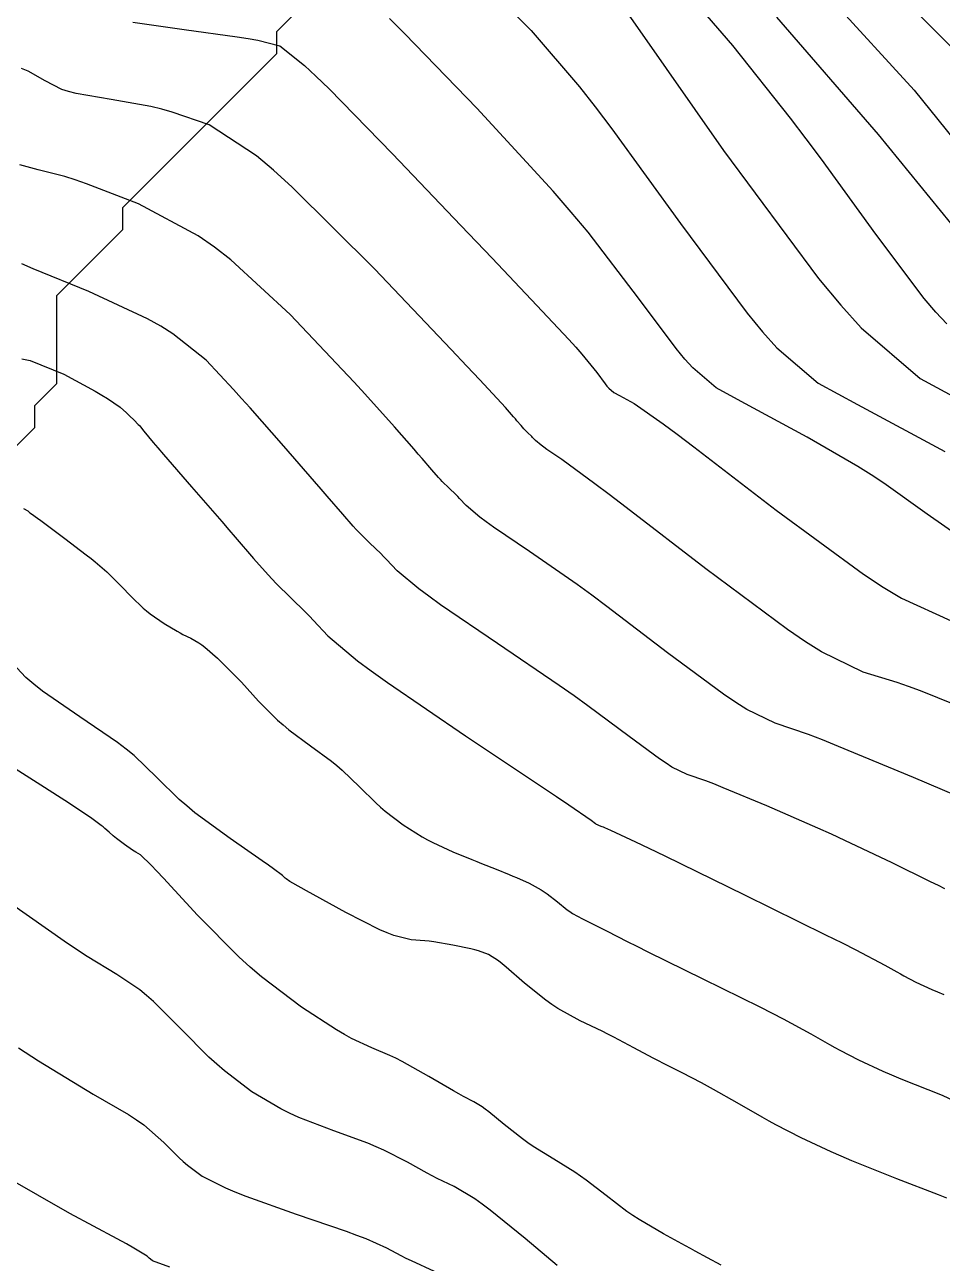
# Model space of a CAD drawing. Header units: metres. Extents: x 837475 to 838479, y 1189012 to 1191015.
# Drawn here: x 837834.6 to 837876.2, y 1189080.5 to 1189136.8 of the extents above; entities that cross this region are included whole.
import ezdxf

# ---------------------------------------------------------------- set-up
doc = ezdxf.new("R2010")
doc.units = ezdxf.units.M
doc.header["$LTSCALE"] = 0.3
for name, color, linetype in [('COTAS 10', 1, 'Continuous'), ('COTAS INT', 252, 'Continuous'), ('DRENAJE', 5, 'Continuous')]:
    doc.layers.add(name, color=color, linetype=linetype)

msp = doc.modelspace()

# ---------------------------------------------------------------- linework, layer by layer
at = {"layer": 'COTAS 10'}
for points, elevation in [([(837876.448, 1189123.178), (837875.946, 1189123.715), (837875.411, 1189124.333), (837873.213, 1189127.246), (837870.755, 1189130.658), (837870.056, 1189131.591), (837869.349, 1189132.518), (837866.73, 1189135.823), (837864.391, 1189138.53)], 1680), ([(837877.532, 1189105.577), (837875.25, 1189106.502), (837874.702, 1189106.706), (837874.191, 1189106.888), (837872.648, 1189107.358), (837870.757, 1189108.273), (837870.026, 1189108.736), (837869.205, 1189109.289), (837865.491, 1189112.043), (837861.873, 1189114.84), (837861.112, 1189115.421), (837860.455, 1189115.917), (837858.956, 1189117.011), (837858.274, 1189117.477), (837858.133, 1189117.577), (837858.013, 1189117.666), (837857.754, 1189117.884), (837857.629, 1189118.018), (837857.594, 1189118.055), (837857.559, 1189118.09), (837857.431, 1189118.215), (837857.302, 1189118.341), (837857.266, 1189118.378), (837857.231, 1189118.416), (837857.104, 1189118.56), (837856.919, 1189118.775), (837856.847, 1189118.859), (837856.766, 1189118.952), (837856.399, 1189119.375), (837855.226, 1189120.64), (837854.637, 1189121.264), (837853.934, 1189122.008), (837850.441, 1189125.682), (837846.71, 1189129.392), (837845.858, 1189130.158), (837845.083, 1189130.81), (837842.938, 1189132.22), (837841.261, 1189132.803), (837840.782, 1189132.934), (837840.296, 1189133.052), (837838.487, 1189133.369), (837836.902, 1189133.64), (837836.557, 1189133.73), (837836.252, 1189133.826), (837835.491, 1189134.224), (837834.723, 1189134.664), (837834.415, 1189134.787)], 1670), ([(837876.443, 1189083.453), (837876.059, 1189083.603), (837874.178, 1189084.337), (837872.131, 1189085.16), (837871.642, 1189085.366), (837871.187, 1189085.564), (837869.823, 1189086.199), (837868.682, 1189086.793), (837868.367, 1189086.963), (837868.052, 1189087.137), (837866.919, 1189087.786), (837865.848, 1189088.401), (837865.572, 1189088.553), (837865.306, 1189088.698), (837864.419, 1189089.153), (837863.58, 1189089.573), (837863.344, 1189089.695), (837863.105, 1189089.82), (837862.228, 1189090.289), (837861.312, 1189090.774), (837861.049, 1189090.907), (837860.782, 1189091.041), (837859.783, 1189091.52), (837858.772, 1189092.074), (837858.498, 1189092.254), (837858.225, 1189092.446), (837857.26, 1189093.233), (837856.431, 1189093.957), (837856.245, 1189094.109), (837856.076, 1189094.239), (837855.622, 1189094.533), (837855.171, 1189094.692), (837855.005, 1189094.738), (837854.82, 1189094.784), (837854.003, 1189094.956), (837853.144, 1189095.098), (837852.934, 1189095.126), (837852.736, 1189095.148), (837852.118, 1189095.188), (837851.333, 1189095.384), (837851.029, 1189095.505), (837850.688, 1189095.655), (837849.143, 1189096.439), (837847.665, 1189097.247), (837847.366, 1189097.413), (837847.115, 1189097.553), (837846.606, 1189097.85), (837846.434, 1189097.972), (837846.395, 1189098.002), (837846.36, 1189098.03), (837846.265, 1189098.117), (837845.858, 1189098.421), (837845.627, 1189098.585), (837845.343, 1189098.784), (837843.891, 1189099.792), (837842.292, 1189100.97), (837841.917, 1189101.276), (837841.571, 1189101.573), (837840.563, 1189102.572), (837839.53, 1189103.567), (837839.167, 1189103.861), (837838.771, 1189104.163), (837837.065, 1189105.321), (837835.366, 1189106.497), (837834.974, 1189106.811), (837834.616, 1189107.118), (837833.609, 1189108.184)], 1660)]:
    msp.add_lwpolyline(points, dxfattribs=dict(at, elevation=elevation))
at = {"layer": 'COTAS INT'}
for points, elevation in [([(837876.598, 1189135.814), (837873.686, 1189138.751)], 1686), ([(837855.756, 1189138.323), (837857.562, 1189136.509), (837859.763, 1189133.946), (837860.476, 1189133.038), (837861.234, 1189132.044), (837864.342, 1189127.736), (837867.371, 1189123.661), (837868.078, 1189122.813), (837868.728, 1189122.088), (837870.6, 1189120.482), (837872.393, 1189119.513), (837876.348, 1189117.376)], 1676), ([(837861.64, 1189137.711), (837862.388, 1189136.641), (837866.293, 1189131.049), (837870.615, 1189125.236), (837871.626, 1189124.027), (837872.555, 1189122.991), (837875.238, 1189120.694), (837877.871, 1189119.271)], 1678), ([(837871.198, 1189137.93), (837874.958, 1189133.797), (837878.239, 1189129.72)], 1684), ([(837877.309, 1189113.299), (837875.547, 1189114.528), (837873.582, 1189115.945), (837873, 1189116.327), (837872.402, 1189116.705), (837870.106, 1189118.032), (837867.109, 1189119.651), (837865.961, 1189120.271), (837864.908, 1189121.174), (837864.543, 1189121.582), (837864.145, 1189122.059), (837862.442, 1189124.35), (837860.153, 1189127.34), (837859.385, 1189128.257), (837858.56, 1189129.212), (837855.099, 1189132.983), (837851.832, 1189136.355), (837851.129, 1189137.058)], 1674), ([(837868.711, 1189137.108), (837873.318, 1189131.78), (837877.547, 1189126.601)], 1682), ([(837839.47, 1189136.88), (837841.807, 1189136.554), (837844.207, 1189136.224), (837844.712, 1189136.142), (837845.149, 1189136.063), (837846.154, 1189135.811), (837847.275, 1189134.92), (837847.785, 1189134.439), (837848.382, 1189133.856), (837851.26, 1189130.906), (837854.363, 1189127.651), (837855.787, 1189126.157), (837857.829, 1189124.016), (837859.279, 1189122.464), (837859.593, 1189122.115), (837859.868, 1189121.802), (837860.542, 1189120.965), (837860.919, 1189120.457), (837861.008, 1189120.351), (837861.089, 1189120.26), (837861.322, 1189120.06), (837861.577, 1189119.922), (837862.241, 1189119.564), (837863.554, 1189118.644), (837864.193, 1189118.167), (837864.951, 1189117.592), (837868.687, 1189114.711), (837872.654, 1189111.803), (837873.558, 1189111.211), (837874.379, 1189110.713), (837876.644, 1189109.682)], 1672), ([(837878.177, 1189101.197), (837874.93, 1189102.567), (837871.519, 1189103.985), (837870.791, 1189104.275), (837870.158, 1189104.52), (837868.652, 1189105.033), (837867.358, 1189105.659), (837866.858, 1189105.975), (837866.296, 1189106.354), (837863.756, 1189108.238), (837861.006, 1189110.334), (837860.313, 1189110.847), (837859.649, 1189111.33), (837857.496, 1189112.83), (837855.86, 1189113.947), (837855.523, 1189114.189), (837855.235, 1189114.401), (837854.612, 1189114.924), (837854.313, 1189115.247), (837854.229, 1189115.334), (837854.144, 1189115.419), (837853.837, 1189115.718), (837853.528, 1189116.022), (837853.443, 1189116.11), (837853.358, 1189116.201), (837853.054, 1189116.545), (837852.61, 1189117.063), (837852.437, 1189117.263), (837852.243, 1189117.487), (837851.362, 1189118.501), (837850.014, 1189119.998), (837849.525, 1189120.526), (837848.986, 1189121.105), (837846.623, 1189123.605), (837843.928, 1189126.093), (837843.181, 1189126.663), (837842.432, 1189127.182), (837839.723, 1189128.629), (837837.373, 1189129.543), (837836.851, 1189129.727), (837836.386, 1189129.88), (837835.168, 1189130.183), (837834.334, 1189130.4)], 1668), ([(837876.36, 1189097.506), (837876.061, 1189097.656), (837875.706, 1189097.833), (837873.966, 1189098.689), (837871.815, 1189099.711), (837871.202, 1189099.992), (837870.581, 1189100.272), (837868.276, 1189101.278), (837866.288, 1189102.106), (837865.867, 1189102.275), (837865.503, 1189102.417), (837864.656, 1189102.708), (837863.959, 1189103.045), (837863.69, 1189103.215), (837863.388, 1189103.419), (837862.021, 1189104.433), (837860.14, 1189105.829), (837859.514, 1189106.273), (837858.842, 1189106.743), (837856.035, 1189108.65), (837853.446, 1189110.418), (837852.912, 1189110.801), (837852.457, 1189111.137), (837851.471, 1189111.964), (837850.996, 1189112.476), (837850.863, 1189112.613), (837850.73, 1189112.748), (837850.243, 1189113.221), (837849.755, 1189113.702), (837849.62, 1189113.842), (837849.486, 1189113.986), (837849.003, 1189114.531), (837848.3, 1189115.35), (837848.027, 1189115.667), (837847.72, 1189116.022), (837846.325, 1189117.627), (837844.802, 1189119.356), (837844.413, 1189119.789), (837844.039, 1189120.201), (837842.806, 1189121.527), (837841.295, 1189122.732), (837840.745, 1189123.069), (837840.138, 1189123.408), (837837.472, 1189124.642), (837834.951, 1189125.684), (837834.435, 1189125.901)], 1666), ([(837834.431, 1189121.596), (837834.802, 1189121.516), (837836.342, 1189120.888), (837837.768, 1189120.116), (837838.066, 1189119.944), (837838.323, 1189119.791), (837838.901, 1189119.392), (837839.184, 1189119.131), (837839.255, 1189119.066), (837839.322, 1189119.003), (837839.537, 1189118.799), (837839.721, 1189118.61), (837839.769, 1189118.557), (837839.816, 1189118.503), (837839.972, 1189118.306), (837840.394, 1189117.796), (837840.607, 1189117.546), (837840.863, 1189117.248), (837842.137, 1189115.778), (837843.511, 1189114.195), (837843.829, 1189113.827), (837844.121, 1189113.488), (837844.953, 1189112.517), (837845.613, 1189111.771), (837845.797, 1189111.574), (837845.981, 1189111.382), (837846.65, 1189110.724), (837847.316, 1189110.077), (837847.498, 1189109.892), (837847.68, 1189109.704), (837848.329, 1189109.004), (837849.678, 1189107.872), (837850.301, 1189107.412), (837851.033, 1189106.889), (837854.575, 1189104.469), (837858.036, 1189102.156), (837858.715, 1189101.7), (837859.274, 1189101.323), (837860.286, 1189100.628), (837860.48, 1189100.484), (837860.523, 1189100.455), (837860.561, 1189100.431), (837860.659, 1189100.384), (837860.779, 1189100.342), (837860.831, 1189100.322), (837860.891, 1189100.298), (837861.172, 1189100.181), (837862.309, 1189099.643), (837862.907, 1189099.353), (837863.629, 1189099.003), (837867.261, 1189097.232), (837870.935, 1189095.425), (837871.684, 1189095.053), (837872.316, 1189094.735), (837873.627, 1189094.049), (837874.179, 1189093.733), (837874.333, 1189093.649), (837874.486, 1189093.566), (837875.042, 1189093.277), (837875.763, 1189092.945), (837876.02, 1189092.835), (837876.302, 1189092.717)], 1664), ([(837834.513, 1189114.793), (837834.7, 1189114.68), (837834.763, 1189114.628), (837834.781, 1189114.614), (837834.8, 1189114.6), (837834.87, 1189114.55), (837835.146, 1189114.348), (837835.295, 1189114.238), (837835.474, 1189114.105), (837836.385, 1189113.428), (837837.355, 1189112.692), (837837.572, 1189112.521), (837837.767, 1189112.364), (837838.286, 1189111.915), (837838.686, 1189111.524), (837838.806, 1189111.403), (837838.929, 1189111.277), (837839.406, 1189110.778), (837839.939, 1189110.267), (837840.098, 1189110.134), (837840.262, 1189110.005), (837840.893, 1189109.567), (837841.483, 1189109.213), (837841.621, 1189109.136), (837841.748, 1189109.069), (837842.113, 1189108.9), (837842.475, 1189108.694), (837842.6, 1189108.602), (837842.736, 1189108.495), (837843.315, 1189107.984), (837843.997, 1189107.316), (837844.198, 1189107.111), (837844.403, 1189106.896), (837845.187, 1189106.044), (837846.044, 1189105.178), (837846.296, 1189104.955), (837846.553, 1189104.738), (837847.536, 1189104.011), (837848.499, 1189103.311), (837848.745, 1189103.11), (837848.982, 1189102.907), (837849.764, 1189102.151), (837850.508, 1189101.415), (837850.722, 1189101.224), (837850.94, 1189101.039), (837851.753, 1189100.42), (837852.607, 1189099.878), (837852.85, 1189099.742), (837853.096, 1189099.612), (837854.008, 1189099.193), (837854.875, 1189098.84), (837855.092, 1189098.753), (837855.301, 1189098.669), (837855.972, 1189098.404), (837856.572, 1189098.161), (837856.736, 1189098.092), (837856.898, 1189098.021), (837857.475, 1189097.761), (837858.017, 1189097.471), (837858.158, 1189097.381), (837858.294, 1189097.288), (837858.753, 1189096.921), (837859.192, 1189096.562), (837859.316, 1189096.475), (837859.441, 1189096.393), (837859.901, 1189096.141), (837860.356, 1189095.923), (837860.477, 1189095.862), (837860.597, 1189095.802), (837861.014, 1189095.581), (837861.927, 1189095.116), (837862.36, 1189094.901), (837862.871, 1189094.649), (837865.365, 1189093.425), (837867.945, 1189092.147), (837868.509, 1189091.861), (837869.009, 1189091.604), (837870.273, 1189090.918), (837871.116, 1189090.435), (837871.35, 1189090.306), (837871.584, 1189090.179), (837872.433, 1189089.738), (837873.532, 1189089.232), (837873.925, 1189089.064), (837874.356, 1189088.884), (837876.229, 1189088.135), (837878.186, 1189087.21)], 1662), ([(837866.199, 1189080.414), (837865.569, 1189080.748), (837865.006, 1189081.052), (837864.8, 1189081.164), (837864.572, 1189081.288), (837863.568, 1189081.834), (837862.471, 1189082.481), (837862.185, 1189082.668), (837861.907, 1189082.859), (837860.966, 1189083.576), (837860.059, 1189084.279), (837859.803, 1189084.461), (837859.545, 1189084.637), (837858.593, 1189085.229), (837857.659, 1189085.809), (837857.412, 1189085.979), (837857.169, 1189086.152), (837856.335, 1189086.809), (837855.636, 1189087.381), (837855.48, 1189087.5), (837855.339, 1189087.602), (837854.964, 1189087.832), (837854.485, 1189088.082), (837854.279, 1189088.197), (837854.04, 1189088.332), (837852.912, 1189088.987), (837851.701, 1189089.664), (837851.411, 1189089.813), (837851.139, 1189089.946), (837850.32, 1189090.286), (837849.409, 1189090.711), (837849.08, 1189090.897), (837848.718, 1189091.112), (837847.131, 1189092.135), (837845.31, 1189093.517), (837844.799, 1189093.958), (837844.287, 1189094.424), (837842.413, 1189096.319), (837840.865, 1189097.992), (837840.557, 1189098.318), (837840.301, 1189098.584), (837839.813, 1189099.05), (837839.613, 1189099.17), (837839.539, 1189099.219), (837839.457, 1189099.274), (837839.094, 1189099.529), (837838.734, 1189099.795), (837838.654, 1189099.857), (837838.583, 1189099.914), (837838.4, 1189100.08), (837838.203, 1189100.257), (837838.123, 1189100.321), (837838.033, 1189100.392), (837837.615, 1189100.705), (837836.55, 1189101.415), (837836.051, 1189101.737), (837835.465, 1189102.112), (837832.61, 1189103.921)], 1658), ([(837858.742, 1189080.392), (837857.287, 1189081.627), (837855.698, 1189082.918), (837855.333, 1189083.192), (837855, 1189083.43), (837854.064, 1189083.986), (837853.299, 1189084.351), (837853.073, 1189084.467), (837852.841, 1189084.59), (837851.953, 1189085.092), (837850.875, 1189085.641), (837850.524, 1189085.795), (837850.15, 1189085.949), (837848.608, 1189086.511), (837847.007, 1189087.129), (837846.595, 1189087.318), (837846.197, 1189087.516), (837844.874, 1189088.295), (837843.629, 1189089.239), (837843.281, 1189089.541), (837842.93, 1189089.86), (837841.65, 1189091.155), (837840.418, 1189092.39), (837840.098, 1189092.67), (837839.788, 1189092.924), (837838.743, 1189093.619), (837837.404, 1189094.43), (837836.907, 1189094.757), (837836.356, 1189095.128), (837833.914, 1189096.839)], 1656), ([(837834.275, 1189090.295), (837835.194, 1189089.69), (837837.673, 1189088.189), (837839.275, 1189087.265), (837839.64, 1189087.023), (837839.971, 1189086.788), (837840.886, 1189085.991), (837841.574, 1189085.295), (837841.762, 1189085.124), (837841.949, 1189084.962), (837842.618, 1189084.455), (837843.677, 1189083.92), (837844.11, 1189083.74), (837844.604, 1189083.547), (837846.896, 1189082.736), (837849.16, 1189081.952), (837849.637, 1189081.777), (837850.048, 1189081.619), (837850.993, 1189081.197), (837851.643, 1189080.849), (837851.868, 1189080.737), (837852.114, 1189080.62), (837853.164, 1189080.141)], 1654), ([(837841.156, 1189080.323), (837840.361, 1189080.614), (837840.269, 1189080.684), (837840.217, 1189080.73), (837840.122, 1189080.826), (837839.524, 1189081.186), (837839.181, 1189081.376), (837838.761, 1189081.605), (837836.603, 1189082.759), (837833.707, 1189084.433)], 1652)]:
    msp.add_lwpolyline(points, dxfattribs=dict(at, elevation=elevation))
at = {"layer": 'DRENAJE'}
msp.add_polyline3d([(837846.998, 1189137.443, 1672.914), (837845.999, 1189136.444, 1672.303), (837845.999, 1189135.444, 1671.876), (837844.999, 1189134.444, 1671.293), (837843.999, 1189133.445, 1670.713), (837843, 1189132.445, 1670.13), (837842, 1189131.445, 1669.545), (837841, 1189130.446, 1668.972), (837840.001, 1189129.446, 1668.397), (837839.001, 1189128.446, 1667.813), (837839.001, 1189127.447, 1667.404), (837838.001, 1189126.447, 1666.829), (837837.002, 1189125.447, 1666.247), (837836.002, 1189124.448, 1665.618), (837836.002, 1189123.448, 1665.148), (837836.002, 1189122.448, 1664.675), (837836.002, 1189121.449, 1664.219), (837836.002, 1189120.449, 1663.845), (837835.002, 1189119.449, 1663.408), (837835.002, 1189118.45, 1663.114), (837834.003, 1189117.45, 1662.689)], dxfattribs=at)

doc.saveas('drawing.dxf')
